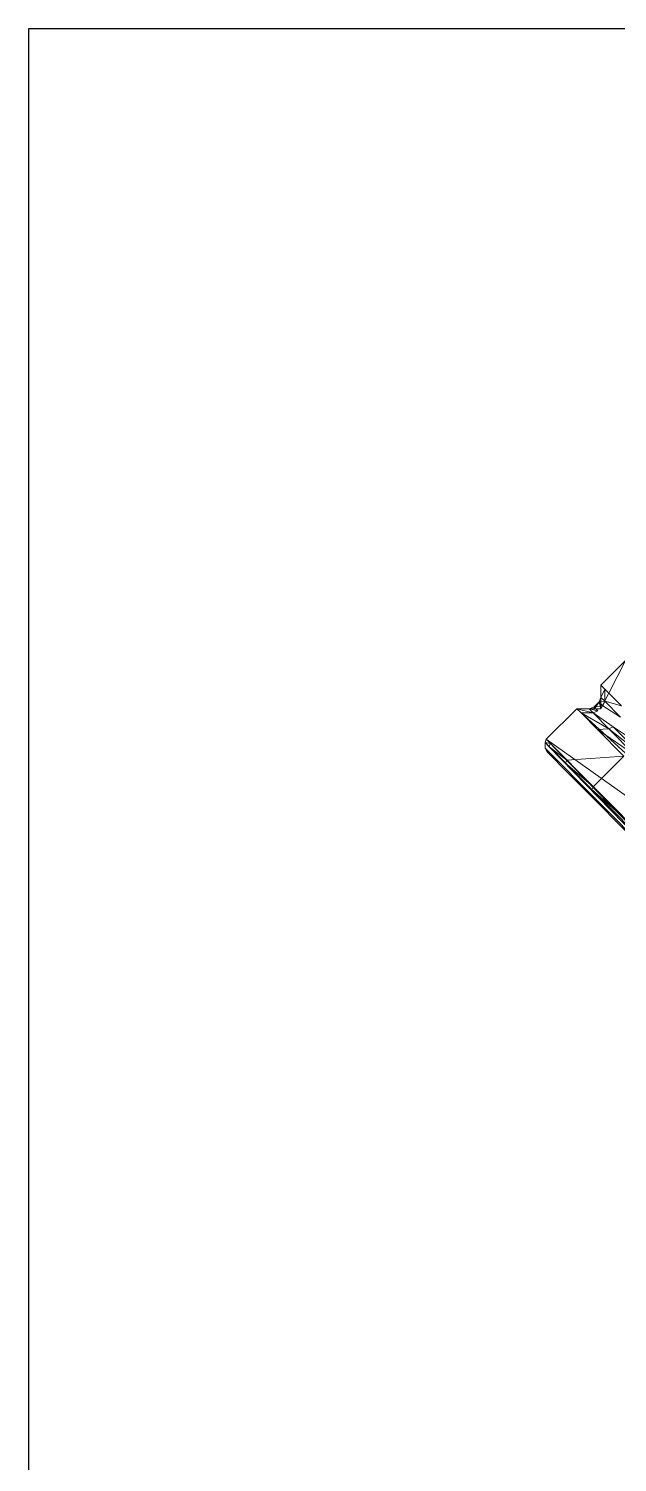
# Model space of a CAD drawing. Header units: millimetres. Extents: x 233224 to 234067, y -13631 to -11613.
# Drawn here: x 233502.9 to 233514.35, y -13180.79 to -13152.92 of the extents above; entities that cross this region are included whole.
import ezdxf

# ---------------------------------------------------------------- set-up
doc = ezdxf.new("R2010")
doc.units = ezdxf.units.MM
doc.header["$MEASUREMENT"] = 0
doc.layers.add('Doseme - BA', color=7, linetype='Continuous')
doc.layers.add('Doseme - BA_Pen_No__41', color=7, linetype='Continuous', lineweight=25)
doc.layers.add('Int - Furniture _Pen_No__75', color=6, linetype='Continuous', lineweight=20)

# ---------------------------------------------------------------- blocks, each defined once
blk = doc.blocks.new('Slab_126', base_point=(229130.69, -9676.81))
at = {"layer": 'Doseme - BA_Pen_No__41', "linetype": 'Continuous', "flags": 128}
blk.add_lwpolyline([(229130.69, -9676.81), (229130.69, -9026.81), (228480.69, -9026.81), (228480.69, -9676.81)], close=True, dxfattribs=at)
blk = doc.blocks.new('kalin masa ayak')
at = {"layer": 'Int - Furniture _Pen_No__75', "linetype": 'Continuous'}
for p, q in [((223.7, 75.02), (212.44, 9.8)), ((213.03, 8.87), (224.48, 75.17)), ((213.21, 9.96), (223.7, 75.02)), ((213.58, 8.49), (224.48, 75.17)), ((225.09, 75.16), (213.58, 8.49)), ((213.58, 8.49), (236.61, 73.17)), ((236.61, 73.17), (221.86, 7.07)), ((214.42, 22.71), (216, 31.89)), ((217.39, 30.57), (215.22, 21.57)), ((213.21, 15.7), (214.42, 22.71)), ((215.22, 21.57), (213.98, 14.41)), ((215.79, 21.29), (213.98, 14.41)), ((214.55, 14.1), (215.79, 21.29)), ((214.55, 14.1), (224.07, 19.86)), ((215.79, 21.29), (215.22, 21.57)), ((224.07, 19.86), (215.79, 21.29)), ((225.93, 20.82), (222.83, 12.66)), ((224.07, 19.86), (222.83, 12.66)), ((224.72, 13.81), (226.87, 20.93)), ((225.93, 20.82), (224.72, 13.81)), ((225.66, 13.97), (226.87, 20.93)), ((225.66, 13.97), (228.26, 20.69)), ((212.47, 11.42), (213.2, 15.7)), ((213.98, 14.41), (213.21, 9.96)), ((214.55, 14.1), (213.21, 9.96)), ((214.55, 14.1), (213.98, 14.41)), ((223.97, 9.53), (225.66, 13.97)), ((225.66, 13.97), (224.72, 13.81)), ((212.31, 10.51), (212.47, 11.42)), ((224.72, 13.81), (222.06, 8.18)), ((222.83, 12.66), (222.06, 8.18)), ((224.72, 13.81), (222.83, 12.66)), ((224.72, 13.81), (223.97, 9.53)), ((226.33, 9.49), (227.89, 13.26)), ((227.16, 8.98), (227.89, 13.26)), ((227.16, 8.98), (229.28, 11.55)), ((228.51, 7.08), (229.28, 11.55)), ((212.31, 10.51), (212.44, 9.8)), ((213.03, 8.87), (212.44, 9.8)), ((213.21, 9.96), (213.03, 8.87)), ((213.77, 9.62), (213.03, 8.87)), ((213.58, 8.49), (213.03, 8.87)), ((213.77, 9.62), (213.21, 9.96)), ((221.86, 7.07), (213.58, 8.49)), ((221.86, 7.07), (225.65, 9.74)), ((223.97, 9.53), (221.86, 7.07)), ((223.8, 8.46), (221.86, 7.07)), ((223.97, 9.53), (222.06, 8.18)), ((223.8, 8.46), (224.93, 9.73)), ((223.97, 9.53), (223.8, 8.46)), ((223.8, 8.46), (224.67, 9.07)), ((223.8, 8.46), (224.76, 8.68)), ((224.93, 9.73), (223.97, 9.53)), ((224.67, 9.07), (225.65, 9.74)), ((224.67, 9.07), (226.15, 8.44)), ((224.67, 9.07), (224.76, 8.68)), ((224.76, 8.68), (224.93, 9.73)), ((224.76, 8.68), (226.33, 9.49)), ((224.76, 8.68), (226.15, 8.44)), ((225.65, 9.74), (234.95, 4.8)), ((225.65, 9.74), (228.32, 5.95)), ((225.65, 9.74), (226.35, 8.78)), ((225.65, 9.74), (226.15, 8.44)), ((226.33, 9.49), (226.15, 8.44)), ((226.15, 8.44), (227.16, 8.98)), ((226.15, 8.44), (226.35, 8.78)), ((226.15, 8.44), (226.96, 7.92)), ((227.16, 8.98), (226.33, 9.49)), ((228.32, 5.95), (226.35, 8.78)), ((226.35, 8.78), (226.96, 7.92)), ((226.96, 7.92), (227.16, 8.98)), ((228.51, 7.08), (227.16, 8.98)), ((222.06, 8.18), (221.86, 7.07)), ((226.96, 7.92), (228.51, 7.08)), ((228.32, 5.95), (226.96, 7.92)), ((228.32, 5.95), (228.51, 7.08)), ((234.95, 4.8), (228.32, 5.95))]:
    blk.add_line(p, q, dxfattribs=at)

msp = doc.modelspace()

# ---------------------------------------------------------------- block references
at = {"layer": 'Doseme - BA', "linetype": 'Continuous', "xscale": 0.1, "yscale": 0.1, "zscale": 0.1}
msp.add_blockref('Slab_126', (233567.898, -13217.925), dxfattribs=at)
at = {"layer": 'Int - Furniture _Pen_No__75', "linetype": 'Continuous', "xscale": -0.1, "yscale": 0.1, "zscale": 100, "rotation": 214.9793690535333}
msp.add_blockref('kalin masa ayak', (233494.976, -13178.282), dxfattribs=at)

doc.saveas('drawing.dxf')
